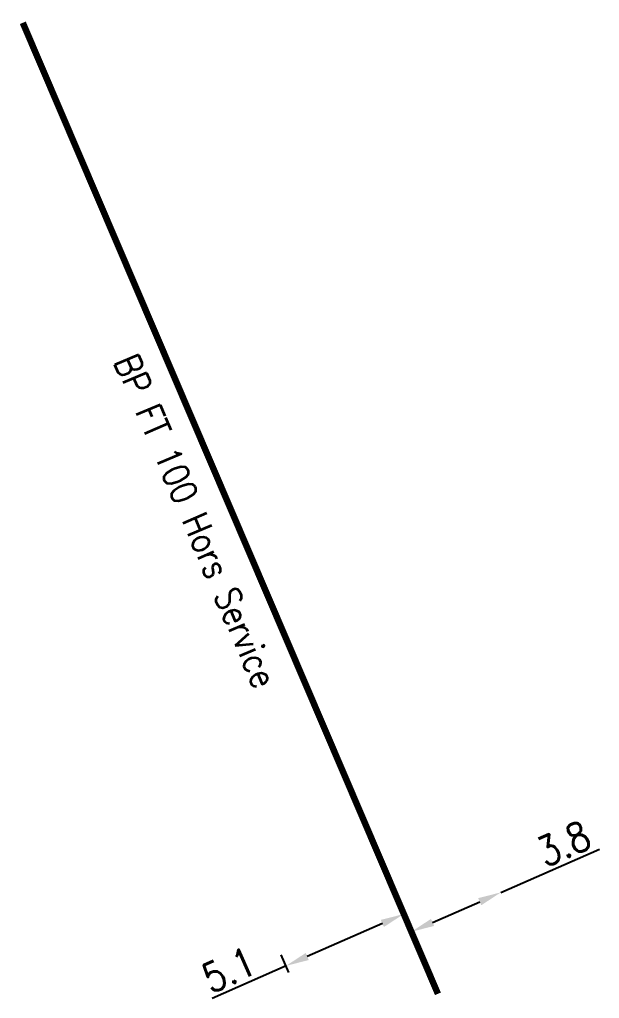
# Model space of a CAD drawing. Header units: millimetres. Extents: x 185000 to 186000, y 128000 to 129005.
# Drawn here: x 185232.85 to 185255.37, y 128962.08 to 129000.12 of the extents above; entities that cross this region are included whole.
import ezdxf
from ezdxf.enums import TextEntityAlignment as Align

# ---------------------------------------------------------------- set-up
doc = ezdxf.new("R2010")
doc.units = ezdxf.units.MM
doc.header["$PDMODE"] = 34
doc.linetypes.add('L_25_FT', pattern=[2000, 1000, 1000])
doc.layers.get('DEFPOINTS').update_dxf_attribs({"linetype": 'CONTINUOUS'})
doc.layers.add('L_908', color=5, linetype='CONTINUOUS')
doc.styles.get("Standard").update_dxf_attribs({"font": 'romans.shx', "width": 0.85})
doc.linetypes.add('BP_HS', pattern='A,2,-1,["G",Standard,S=0.85,R=0,X=-0.27,Y=-0.4],-1', length=4)
doc.dimstyles.get("Standard").update_dxf_attribs({"dimtxt": 1.5, "dimasz": 1.2, "dimexe": 0.625, "dimexo": 0.625, "dimgap": 0.25, "dimtad": 1, "dimdec": 1, "dimzin": 0, "dimdsep": 46, "dimtxsty": 'Standard', "dimcen": -0.5, "dimadec": 0, "dimazin": 0, "dimtfac": 1, "dimtdec": 1, "dimtmove": 0, "dimatfit": 3, "dimfxl": 0, "dimtolj": 1, "dimtzin": 0, "dimarcsym": 0})

# ---------------------------------------------------------------- blocks, each defined once
blk = doc.blocks.new('*D84')
at = {"layer": 'DEFPOINTS', "color": 0, "linetype": 'Continuous', "transparency": 16777216}
for p in [(185251.545, 128966.202), (185251.545, 128966.202), (185248.067, 128964.671)]:
    blk.add_point(p, dxfattribs=at)
at = {"layer": 'L_908', "color": 0, "linetype": 'Continuous', "lineweight": -2, "transparency": 16777216}
for p, q in [((185251.545, 128966.202), (185255.369, 128967.887)), ((185248.891, 128965.033), (185250.721, 128965.84))]:
    blk.add_line(p, q, dxfattribs=at)
at = {"layer": 'L_908', "color": 0, "linetype": 'Continuous', "transparency": 16777216}
for points in [[(185250.661, 128965.977), (185250.782, 128965.702), (185251.545, 128966.202)], [(185248.83, 128965.171), (185248.951, 128964.896), (185248.067, 128964.671)]]:
    blk.add_solid(points, dxfattribs=at)
at = {"layer": 'L_908', "color": 0, "linetype": 'Continuous', "transparency": 16777216, "insert": (185253.978, 128968.094), "char_height": 1.125, "attachment_point": 5, "rotation": 23.7728}
blk.add_mtext('\\A1;3.8', dxfattribs=at)
blk = doc.blocks.new('*D85')
at = {"layer": 'DEFPOINTS', "color": 0, "linetype": 'Continuous', "transparency": 16777216}
for p in [(185248.067, 128964.671), (185243.199, 128963.346), (185243.503, 128962.66)]:
    blk.add_point(p, dxfattribs=at)
at = {"layer": 'L_908', "color": 0, "linetype": 'Continuous', "lineweight": -2, "transparency": 16777216}
for p, q in [((185247.877, 128965.099), (185247.573, 128965.785)), ((185246.94, 128964.993), (185244.023, 128963.709)), ((185243.313, 128963.089), (185243.009, 128963.774)), ((185243.199, 128963.346), (185240.324, 128962.079))]:
    blk.add_line(p, q, dxfattribs=at)
at = {"layer": 'L_908', "color": 0, "linetype": 'Continuous', "transparency": 16777216}
for points in [[(185246.879, 128965.131), (185247, 128964.856), (185247.763, 128965.356)], [(185243.963, 128963.846), (185244.083, 128963.571), (185243.199, 128963.346)]]:
    blk.add_solid(points, dxfattribs=at)
at = {"layer": 'L_908', "color": 0, "linetype": 'Continuous', "transparency": 16777216, "insert": (185240.985, 128963.19), "char_height": 1.125, "attachment_point": 5, "rotation": 23.7728}
blk.add_mtext('\\A1;5.1', dxfattribs=at)

msp = doc.modelspace()

# ---------------------------------------------------------------- linework, layer by layer
at = {"layer": 'L_908', "linetype": 'BP_HS', "const_width": 0.25}
msp.add_lwpolyline([(185232.977, 129000), (185248.067, 128964.671), (185248.293, 128964.142), (185249.098, 128962.258)], dxfattribs=at)

# ---------------------------------------------------------------- texts
at = {"layer": 'L_908', "linetype": 'L_25_FT', "width": 0.85}
msp.add_text('BP FT 100 Hors Service', height=1, rotation=293.1289, dxfattribs=at).set_placement((185239.713, 128980.648), align=Align.MIDDLE)

# ---------------------------------------------------------------- dimensions: what is measured, and where the dimension line sits
at = {"layer": 'L_908', "linetype": 'Continuous'}
dim = msp.add_linear_dim(base=(185251.545, 128966.202), p1=(185248.067, 128964.671), p2=(185251.545, 128966.202), angle=203.7728, dimstyle='Standard', override={"dimscale": 0.75}, dxfattribs=at)
dim.commit()
dim.dimension.update_dxf_attribs({"geometry": '*D84', "text_midpoint": (185254.28, 128967.407), "dimtype": 160})
dim = msp.add_linear_dim(base=(185243.199, 128963.346), p1=(185248.067, 128964.671), p2=(185243.503, 128962.66), angle=23.7728, text='5.1', dimstyle='Standard', override={"dimscale": 0.75}, dxfattribs=at)
dim.commit()
dim.dimension.update_dxf_attribs({"geometry": '*D85', "text_midpoint": (185241.287, 128962.504), "dimtype": 160})

doc.saveas('drawing.dxf')
